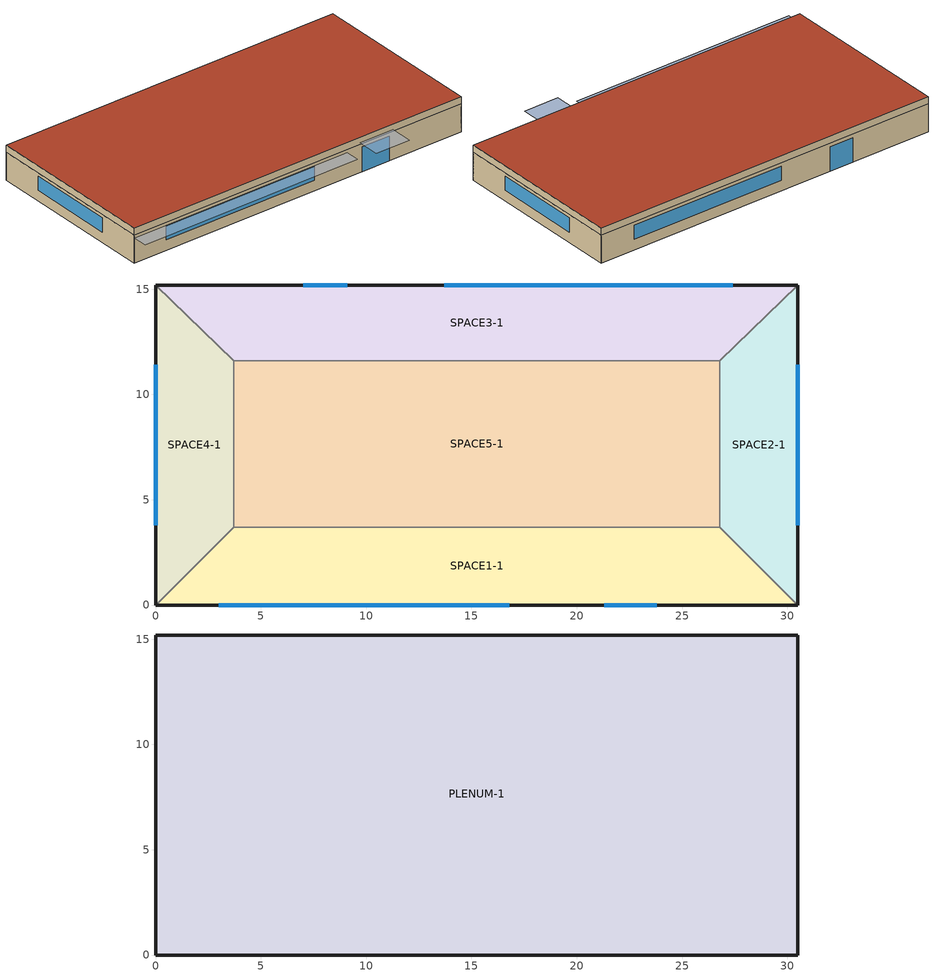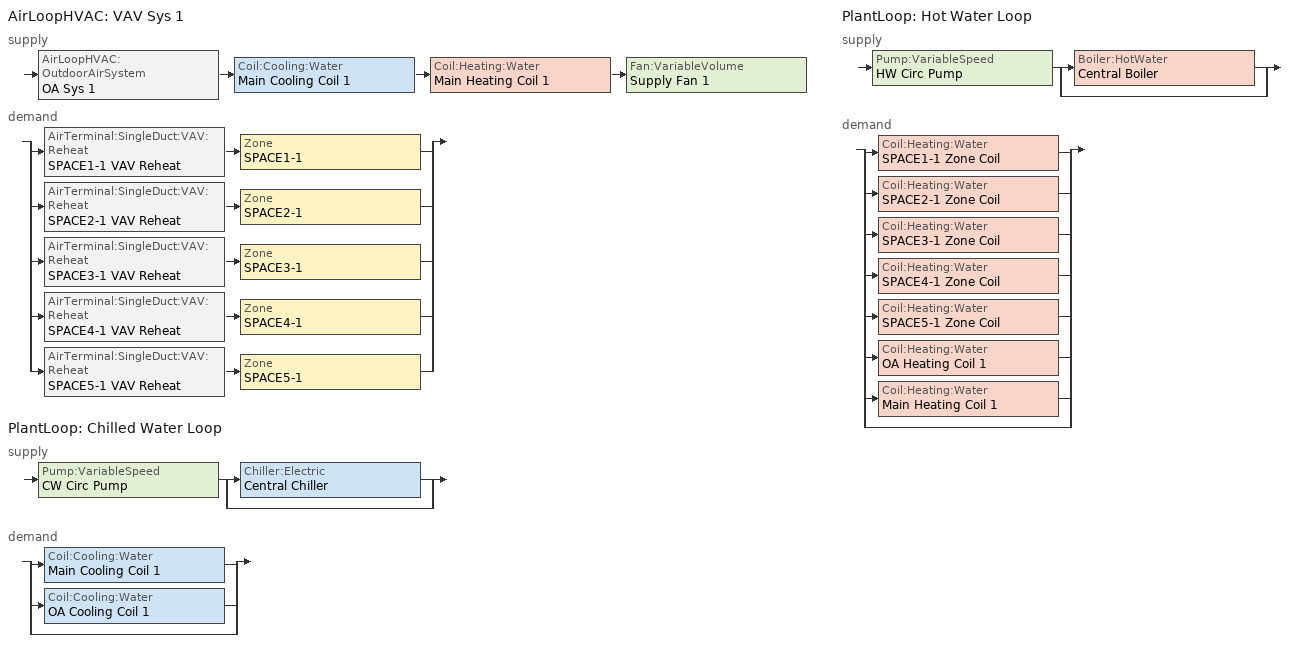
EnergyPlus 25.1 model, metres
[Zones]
SPACE3-1
 floor ground (FLOOR-SLAB-1): 26.8,11.6 3.7,11.6 0,15.2 30.5,15.2 z0
 wall outside (WALL-1): 30.5,15.2 0,15.2 z0:2.4
 wall to SPACE2-1 (INT-WALL-1): 26.8,11.6 30.5,15.2 z0:2.4
 wall to SPACE4-1 (INT-WALL-1): 0,15.2 3.7,11.6 z0:2.4
 wall to SPACE5-1 (INT-WALL-1): 3.7,11.6 26.8,11.6 z0:2.4
 window (Sgl Grey 3mm): 9.1,15.2 7,15.2 z0:2.1
 window (Dbl Clr 3mm/13mm Air): 27.4,15.2 13.7,15.2 z0.9:2.1
SPACE1-1
 floor ground (FLOOR-SLAB-1): 26.8,3.7 30.5,0 0,0 3.7,3.7 z0
 wall outside (WALL-1): 0,0 30.5,0 z0:2.4
 wall to SPACE2-1 (INT-WALL-1): 30.5,0 26.8,3.7 z0:2.4
 wall to SPACE4-1 (INT-WALL-1): 3.7,3.7 0,0 z0:2.4
 wall to SPACE5-1 (INT-WALL-1): 26.8,3.7 3.7,3.7 z0:2.4
 window (Sgl Grey 3mm): 21.3,0 23.8,0 z0:2.1
 window (Dbl Clr 3mm/13mm Air): 3,0 16.8,0 z0.9:2.1
SPACE2-1
 floor ground (FLOOR-SLAB-1): 26.8,11.6 30.5,15.2 30.5,0 26.8,3.7 z0
 wall outside (WALL-1): 30.5,0 30.5,15.2 z0:2.4
 wall to SPACE5-1 (INT-WALL-1): 26.8,11.6 26.8,3.7 z0:2.4
 window (Dbl Clr 3mm/13mm Air): 30.5,3.8 30.5,11.4 z0.9:2.1
SPACE4-1
 floor ground (FLOOR-SLAB-1): 3.7,3.7 0,0 0,15.2 3.7,11.6 z0
 wall outside (WALL-1): 0,15.2 0,0 z0:2.4
 wall to SPACE5-1 (INT-WALL-1): 3.7,3.7 3.7,11.6 z0:2.4
 window (Dbl Clr 3mm/13mm Air): 0,11.4 0,3.8 z0.9:2.1
SPACE5-1
 floor ground (FLOOR-SLAB-1): 26.8,11.6 26.8,3.7 3.7,3.7 3.7,11.6 z0
PLENUM-1
 floor to SPACE1-1 (CLNG-1): 26.8,3.7 30.5,0 0,0 3.7,3.7 z2.4
 floor to SPACE2-1 (CLNG-1): 26.8,11.6 30.5,15.2 30.5,0 26.8,3.7 z2.4
 floor to SPACE3-1 (CLNG-1): 26.8,11.6 3.7,11.6 0,15.2 30.5,15.2 z2.4
 floor to SPACE4-1 (CLNG-1): 3.7,3.7 0,0 0,15.2 3.7,11.6 z2.4
 floor to SPACE5-1 (CLNG-1): 26.8,11.6 26.8,3.7 3.7,3.7 3.7,11.6 z2.4
 wall outside (WALL-1): 30.5,15.2 0,15.2 0,0 30.5,0 30.5,15.2 z2.4:3
 roof outside (ROOF-1): 0,15.2 0,0 30.5,0 30.5,15.2 z3
shading: 0,-1.3 0,0 19.8,0 19.8,-1.3 z2.2; 21,-2 21,0 24.1,0 24.1,-2 z2.6
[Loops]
AirLoopHVAC 'VAV Sys 1'
 supply: AirLoopHVAC:OutdoorAirSystem 'OA Sys 1' > Coil:Cooling:Water 'Main Cooling Coil 1' > Coil:Heating:Water 'Main Heating Coil 1' > Fan:VariableVolume 'Supply Fan 1'
 demand: split
  | AirTerminal:SingleDuct:VAV:Reheat 'SPACE1-1 VAV Reheat' > Zone 'SPACE1-1'
  | AirTerminal:SingleDuct:VAV:Reheat 'SPACE2-1 VAV Reheat' > Zone 'SPACE2-1'
  | AirTerminal:SingleDuct:VAV:Reheat 'SPACE3-1 VAV Reheat' > Zone 'SPACE3-1'
  | AirTerminal:SingleDuct:VAV:Reheat 'SPACE4-1 VAV Reheat' > Zone 'SPACE4-1'
  | AirTerminal:SingleDuct:VAV:Reheat 'SPACE5-1 VAV Reheat' > Zone 'SPACE5-1'
PlantLoop 'Chilled Water Loop'
 supply: Pump:VariableSpeed 'CW Circ Pump' > split
  | Chiller:Electric 'Central Chiller'
  | bypass
 demand: split
  | Coil:Cooling:Water 'Main Cooling Coil 1'
  | Coil:Cooling:Water 'OA Cooling Coil 1'
  | bypass
PlantLoop 'Hot Water Loop'
 supply: Pump:VariableSpeed 'HW Circ Pump' > split
  | Boiler:HotWater 'Central Boiler'
  | bypass
 demand: split
  | Coil:Heating:Water 'SPACE1-1 Zone Coil'
  | Coil:Heating:Water 'SPACE2-1 Zone Coil'
  | Coil:Heating:Water 'SPACE3-1 Zone Coil'
  | Coil:Heating:Water 'SPACE4-1 Zone Coil'
  | Coil:Heating:Water 'SPACE5-1 Zone Coil'
  | Coil:Heating:Water 'OA Heating Coil 1'
  | Coil:Heating:Water 'Main Heating Coil 1'
  | bypass
[Building]
Building: 30, City, 0.04, 0.4, FullExterior, 25, 6
[Site:GroundTemperature:BuildingSurface]
20.03, 20.03, 20.13, 20.3, 20.43, 20.52, 20.62, 20.77, 20.78, 20.55, 20.44, 20.2
[Site:Location]
CHICAGO_IL_USA TMY2-94846: 41.78, -87.75, -6, 190
[SizingPeriod:DesignDay]
CHICAGO_IL_USA Annual Cooling 1% Design Conditions DB/MCWB: 7, 21, SummerDesignDay, 31.5, 10.7, , , WetBulb, 23, , , , , 99063, 5.3, 230, No, No, No, ASHRAEClearSky, , , , , 1
CHICAGO_IL_USA Annual Heating 99% Design Conditions DB: 1, 21, WinterDesignDay, -17.3, 0, , , WetBulb, -17.3, , , , , 99063, 4.9, 270, No, No, No, ASHRAEClearSky, , , , , 0
[Construction]
CLNG-1: MAT-CLNG-1
Dbl Clr 3mm/13mm Air: CLEAR 3MM, AIR 13MM, CLEAR 3MM
FLOOR-SLAB-1: CC03
INT-WALL-1: GP02, AL21, GP02
ROOF-1: RG01, BR01, IN46, WD01
Sgl Grey 3mm: GREY 3MM
WALL-1: WD01, PW03, IN02, GP01
[Material]
BR01: VeryRough, 0.0095, 0.162, 1121, 1464, 0.9, 0.7, 0.7
CC03: MediumRough, 0.1016, 1.31, 2243, 837, 0.9, 0.65, 0.65
GP01: MediumSmooth, 0.0127, 0.16, 801, 837, 0.9, 0.75, 0.75
GP02: MediumSmooth, 0.0159, 0.16, 801, 837, 0.9, 0.75, 0.75
IN02: Rough, 0.0901, 0.043, 10, 837, 0.9, 0.75, 0.75
IN46: VeryRough, 0.0762, 0.023, 24, 1590, 0.9, 0.5, 0.5
PW03: MediumSmooth, 0.0127, 0.115, 545, 1213, 0.9, 0.78, 0.78
RG01: Rough, 0.0127, 1.442, 881, 1674, 0.9, 0.65, 0.65
WD01: MediumSmooth, 0.0191, 0.115, 513, 1381, 0.9, 0.78, 0.78
[Material:AirGap]
AL21: 0.157
[Material:NoMass]
MAT-CLNG-1: Rough, 0.652259, 0.65, 0.65, 0.65
[WindowMaterial:Gas]
AIR 13MM: Air, 0.0127
[WindowMaterial:Glazing]
CLEAR 3MM: SpectralAverage, , 0.003, 0.837, 0.075, 0.075, 0.898, 0.081, 0.081, 0, 0.84, 0.84, 0.9
GREY 3MM: SpectralAverage, , 0.003, 0.626, 0.061, 0.061, 0.611, 0.061, 0.061, 0, 0.84, 0.84, 0.9
[AirLoopHVAC]
VAV Sys 1: VAV Sys 1 Controllers, VAV Sys 1 Avail List, Autosize, VAV Sys 1 Branches, , VAV Sys 1 Inlet Node, PLENUM-1 Out Node, Zone Eq In Node, VAV Sys 1 Outlet Node
[AirLoopHVAC:OutdoorAirSystem]
OA Sys 1: OA Sys 1 Controllers, OA Sys 1 Equipment
[AirLoopHVAC:ReturnPlenum]
Return-Plenum-1: PLENUM-1, PLENUM-1 Node, PLENUM-1 Out Node, , SPACE1-1 Out Node, SPACE2-1 Out Node, SPACE3-1 Out Node, SPACE4-1 Out Node, SPACE5-1 Out Node
[AirTerminal:SingleDuct:VAV:Reheat]
SPACE1-1 VAV Reheat: ReheatCoilAvailSched, SPACE1-1 Zone Coil Air In Node, SPACE1-1 ATU In Node, Autosize, Constant, 0.3, , , Coil:Heating:Water, SPACE1-1 Zone Coil, Autosize, 0, SPACE1-1 In Node, 0.001, Normal, Autosize, Autosize
SPACE2-1 VAV Reheat: ReheatCoilAvailSched, SPACE2-1 Zone Coil Air In Node, SPACE2-1 ATU In Node, Autosize, Constant, 0.3, , , Coil:Heating:Water, SPACE2-1 Zone Coil, Autosize, 0, SPACE2-1 In Node, 0.001, Normal, Autosize, Autosize
SPACE3-1 VAV Reheat: ReheatCoilAvailSched, SPACE3-1 Zone Coil Air In Node, SPACE3-1 ATU In Node, Autosize, Constant, 0.3, , , Coil:Heating:Water, SPACE3-1 Zone Coil, Autosize, 0, SPACE3-1 In Node, 0.001, Normal, Autosize, Autosize
SPACE4-1 VAV Reheat: ReheatCoilAvailSched, SPACE4-1 Zone Coil Air In Node, SPACE4-1 ATU In Node, Autosize, Constant, 0.3, , , Coil:Heating:Water, SPACE4-1 Zone Coil, Autosize, 0, SPACE4-1 In Node, 0.001, Normal, Autosize, Autosize
SPACE5-1 VAV Reheat: ReheatCoilAvailSched, SPACE5-1 Zone Coil Air In Node, SPACE5-1 ATU In Node, Autosize, Constant, 0.3, , , Coil:Heating:Water, SPACE5-1 Zone Coil, Autosize, 0, SPACE5-1 In Node, 0.001, Normal, Autosize, Autosize
[AvailabilityManager:LowTemperatureTurnOff]
CW Low Temp Limit: Outside Air Inlet Node 1, 2, CoolingPumpAvailSched
[AvailabilityManager:Scheduled]
VAV Sys 1 Avail: FanAvailSched
[Boiler:HotWater]
Central Boiler: NaturalGas, Autosize, 0.8, LeavingBoiler, BoilerEfficiency, Autosize, 0, 1.2, 1, Central Boiler Inlet Node, Central Boiler Outlet Node, 100, LeavingSetpointModulated
[Chiller:Electric]
Central Chiller: AirCooled, Autosize, 3.2, Central Chiller Inlet Node, Central Chiller Outlet Node, Central Chiller Condenser Inlet Node, Central Chiller Condenser Outlet Node, 0, 1, 0.65, 35, 2.778, 6.67, Autosize, Autosize, 0.9949, -0.045954, -0.0013543, 2.333, -1.975, 0.6121, 0.03303, 0.6852, 0.2818, 5, LeavingSetpointModulated
[Coil:Cooling:Water]
Main Cooling Coil 1: CoolingCoilAvailSched, Autosize, Autosize, Autosize, Autosize, Autosize, Autosize, Autosize, Main Cooling Coil 1 Water Inlet Node, Main Cooling Coil 1 Water Outlet Node, Mixed Air Node 1, Main Cooling Coil 1 Outlet Node, SimpleAnalysis, CrossFlow, , 4
OA Cooling Coil 1: CoolingCoilAvailSched, Autosize, Autosize, Autosize, Autosize, Autosize, Autosize, Autosize, OA Cooling Coil 1 Water Inlet Node, OA Cooling Coil 1 Water Outlet Node, OA Heating Coil 1 Air Outlet Node, OA Mixing Box 1 Inlet Node, SimpleAnalysis, CrossFlow, , 4
[Coil:Heating:Water]
Main Heating Coil 1: ReheatCoilAvailSched, Autosize, Autosize, Main Heating Coil 1 Water Inlet Node, Main Heating Coil 1 Water Outlet Node, Main Cooling Coil 1 Outlet Node, Main Heating Coil 1 Outlet Node, UFactorTimesAreaAndDesignWaterFlowRate, Autosize, 82.2, 16.6, 71.1, 32.2, , 11
OA Heating Coil 1: CoolingCoilAvailSched, Autosize, Autosize, OA Heating Coil 1 Water Inlet Node, OA Heating Coil 1 Water Outlet Node, Outside Air Inlet Node 1, OA Heating Coil 1 Air Outlet Node, UFactorTimesAreaAndDesignWaterFlowRate, Autosize, 82.2, 16.6, 71.1, 32.2, , 11
SPACE1-1 Zone Coil: ReheatCoilAvailSched, Autosize, Autosize, SPACE1-1 Zone Coil Water In Node, SPACE1-1 Zone Coil Water Out Node, SPACE1-1 Zone Coil Air In Node, SPACE1-1 In Node, UFactorTimesAreaAndDesignWaterFlowRate, Autosize, 82.2, 16.6, 71.1, 32.2, , 11
SPACE2-1 Zone Coil: ReheatCoilAvailSched, Autosize, Autosize, SPACE2-1 Zone Coil Water In Node, SPACE2-1 Zone Coil Water Out Node, SPACE2-1 Zone Coil Air In Node, SPACE2-1 In Node, UFactorTimesAreaAndDesignWaterFlowRate, Autosize, 82.2, 16.6, 71.1, 32.2, , 11
SPACE3-1 Zone Coil: ReheatCoilAvailSched, Autosize, Autosize, SPACE3-1 Zone Coil Water In Node, SPACE3-1 Zone Coil Water Out Node, SPACE3-1 Zone Coil Air In Node, SPACE3-1 In Node, UFactorTimesAreaAndDesignWaterFlowRate, Autosize, 82.2, 16.6, 71.1, 32.2, , 11
SPACE4-1 Zone Coil: ReheatCoilAvailSched, Autosize, Autosize, SPACE4-1 Zone Coil Water In Node, SPACE4-1 Zone Coil Water Out Node, SPACE4-1 Zone Coil Air In Node, SPACE4-1 In Node, UFactorTimesAreaAndDesignWaterFlowRate, Autosize, 82.2, 16.6, 71.1, 32.2, , 11
SPACE5-1 Zone Coil: ReheatCoilAvailSched, Autosize, Autosize, SPACE5-1 Zone Coil Water In Node, SPACE5-1 Zone Coil Water Out Node, SPACE5-1 Zone Coil Air In Node, SPACE5-1 In Node, UFactorTimesAreaAndDesignWaterFlowRate, Autosize, 82.2, 16.6, 71.1, 32.2, , 11
[Controller:OutdoorAir]
OA Controller 1: Relief Air Outlet Node 1, VAV Sys 1 Inlet Node, Mixed Air Node 1, Outside Air Inlet Node 1, Autosize, Autosize, NoEconomizer, ModulateFlow, 19, , , , 4.6, NoLockout, FixedMinimum, Min OA Sched
[Controller:WaterCoil]
Central Cooling Coil Controller 1: Temperature, Reverse, Flow, Main Cooling Coil 1 Outlet Node, Main Cooling Coil 1 Water Inlet Node, 0.002, Autosize, 0
Central Heating Coil Controller 1: Temperature, Normal, Flow, Main Heating Coil 1 Outlet Node, Main Heating Coil 1 Water Inlet Node, 0.002, Autosize, 0
OA CC Controller 1: Temperature, Reverse, Flow, OA Mixing Box 1 Inlet Node, OA Cooling Coil 1 Water Inlet Node, 0.002, Autosize, 0
OA HC Controller 1: Temperature, Normal, Flow, OA Heating Coil 1 Air Outlet Node, OA Heating Coil 1 Water Inlet Node, 0.002, Autosize, 0
[DesignSpecification:OutdoorAir]
SZ DSOA SPACE1-1; SZ DSOA SPACE2-1; SZ DSOA SPACE3-1; SZ DSOA SPACE4-1; SZ DSOA SPACE5-1: Sum, 0.00236, 0.000305, 0
[ElectricEquipment]
SPACE1-1 ElecEq 1: SPACE1-1, EQUIP-1, EquipmentLevel, 1056, , , 0, 0.3, 0
SPACE2-1 ElecEq 1: SPACE2-1, EQUIP-1, EquipmentLevel, 456, , , 0, 0.3, 0
SPACE3-1 ElecEq 1: SPACE3-1, EQUIP-1, EquipmentLevel, 1056, , , 0, 0.3, 0
SPACE4-1 ElecEq 1: SPACE4-1, EQUIP-1, EquipmentLevel, 456, , , 0, 0.3, 0
SPACE5-1 ElecEq 1: SPACE5-1, EQUIP-1, EquipmentLevel, 1976, , , 0, 0.3, 0
[Fan:VariableVolume]
Supply Fan 1: FanAvailSched, 0.7, 600, Autosize, Fraction, 0.25, , 0.9, 1, 0.350712, 0.308505, -0.541374, 0.871988, 0, Main Heating Coil 1 Outlet Node, VAV Sys 1 Outlet Node
[Lights]
SPACE1-1 Lights 1: SPACE1-1, LIGHTS-1, LightingLevel, 1584, , , 0.2, 0.59, 0.2, 0, GeneralLights
SPACE2-1 Lights 1: SPACE2-1, LIGHTS-1, LightingLevel, 684, , , 0.2, 0.59, 0.2, 0, GeneralLights
SPACE3-1 Lights 1: SPACE3-1, LIGHTS-1, LightingLevel, 1584, , , 0.2, 0.59, 0.2, 0, GeneralLights
SPACE4-1 Lights 1: SPACE4-1, LIGHTS-1, LightingLevel, 684, , , 0.2, 0.59, 0.2, 0, GeneralLights
SPACE5-1 Lights 1: SPACE5-1, LIGHTS-1, LightingLevel, 2964, , , 0.2, 0.59, 0.2, 0, GeneralLights
[OutdoorAir:Mixer]
OA Mixing Box 1: Mixed Air Node 1, OA Mixing Box 1 Inlet Node, Relief Air Outlet Node 1, VAV Sys 1 Inlet Node
[People]
SPACE1-1 People 1: SPACE1-1, OCCUPY-1, People, 11, , , 0.3, , ActSchd, 3.82e-8, , , , EcoLoop Work Efficiency, ClothingInsulationSchedule, , EcoLoop Clothing, EcoLoop Air Velocity, Fanger
SPACE2-1 People 1: SPACE2-1, OCCUPY-1, People, 5, , , 0.3, , ActSchd, 3.82e-8, , , , EcoLoop Work Efficiency, ClothingInsulationSchedule, , EcoLoop Clothing, EcoLoop Air Velocity, Fanger
SPACE3-1 People 1: SPACE3-1, OCCUPY-1, People, 11, , , 0.3, , ActSchd, 3.82e-8, , , , EcoLoop Work Efficiency, ClothingInsulationSchedule, , EcoLoop Clothing, EcoLoop Air Velocity, Fanger
SPACE4-1 People 1: SPACE4-1, OCCUPY-1, People, 5, , , 0.3, , ActSchd, 3.82e-8, , , , EcoLoop Work Efficiency, ClothingInsulationSchedule, , EcoLoop Clothing, EcoLoop Air Velocity, Fanger
SPACE5-1 People 1: SPACE5-1, OCCUPY-1, People, 20, , , 0.3, , ActSchd, 3.82e-8, , , , EcoLoop Work Efficiency, ClothingInsulationSchedule, , EcoLoop Clothing, EcoLoop Air Velocity, Fanger
[PlantEquipmentList]
Cooling Plant: Chiller:Electric, Central Chiller
heating plant: Boiler:HotWater, Central Boiler
[PlantEquipmentOperation:CoolingLoad]
Central Chiller Only: 0, 900000, Cooling Plant
[PlantEquipmentOperation:HeatingLoad]
Central Boiler Only: 0, 1000000, heating plant
[PlantEquipmentOperationSchemes]
CW Loop Operation: PlantEquipmentOperation:CoolingLoad, Central Chiller Only, PlantOnSched
Hot Loop Operation: PlantEquipmentOperation:HeatingLoad, Central Boiler Only, PlantOnSched
[PlantLoop]
Chilled Water Loop: Water, , CW Loop Operation, CW Supply Outlet Node, 98, 1, Autosize, 0, , CW Supply Inlet Node, CW Supply Outlet Node, Cooling Supply Side Branches, Cooling Supply Side Connectors, CW Demand Inlet Node, CW Demand Outlet Node, Cooling Demand Side Branches, Cooling Demand Side Connectors, SequentialLoad, CW Avail List
Hot Water Loop: Water, , Hot Loop Operation, HW Supply Outlet Node, 100, 10, Autosize, 0, , HW Supply Inlet Node, HW Supply Outlet Node, Heating Supply Side Branches, Heating Supply Side Connectors, HW Demand Inlet Node, HW Demand Outlet Node, Heating Demand Side Branches, Heating Demand Side Connectors, SequentialLoad
[Pump:VariableSpeed]
CW Circ Pump: CW Supply Inlet Node, CW Pump Outlet Node, Autosize, 179352, Autosize, 0.9, 0, 0, 1, 0, 0, 0, Intermittent, CoolingPumpAvailSched
HW Circ Pump: HW Supply Inlet Node, HW Pump Outlet Node, Autosize, 179352, Autosize, 0.9, 0, 0, 1, 0, 0, 0, Intermittent
[SetpointManager:MixedAir]
Mixed Air Temp Manager 1: Temperature, VAV Sys 1 Outlet Node, Main Heating Coil 1 Outlet Node, VAV Sys 1 Outlet Node, Main Branch SetPoint Node List
[SetpointManager:Scheduled]
Central Boiler Setpoint Manager: Temperature, HW Loop Temp Schedule, Central Boiler Outlet Node
Central Chiller Setpoint Manager: Temperature, CW Loop Temp Schedule, Central Chiller Outlet Node
Chilled Water Loop Setpoint Manager: Temperature, CW Loop Temp Schedule, CW Supply Outlet Node
Hot Water Loop Setpoint Manager: Temperature, HW Loop Temp Schedule, HW Supply Outlet Node
OA Air Temp Manager 1: Temperature, OA Cooling Supply Air Temp Sch, OA Mixing Box 1 Inlet Node
OA Air Temp Manager 2: Temperature, OA Heating Supply Air Temp Sch, OA Heating Coil 1 Air Outlet Node
Supply Air Temp Manager 1: Temperature, Seasonal Reset Supply Air Temp Sch, VAV Sys 1 Outlet Node
[Sizing:Plant]
Hot Water Loop: Heating, 82, 11
Chilled Water Loop: Cooling, 7, 4
[Sizing:System]
VAV Sys 1: Sensible, Autosize, 0.3, 4.5, 0.008, 11, 0.008, 12.8, 16.7, NonCoincident, No, No, 0.008, 0.008, DesignDay, 0, , , , DesignDay, 0, , , , , , 1, CoolingDesignCapacity, Autosize, , , HeatingDesignCapacity, Autosize, , , VAV
[Sizing:Zone]
SPACE1-1: SupplyAirTemperature, 14, , SupplyAirTemperature, 50, , 0.009, 0.004, SZ DSOA SPACE1-1, 0, 0, DesignDayWithLimit, , , , , DesignDay, , , , , , No, NeutralSupplyAir, Autosize, Autosize
SPACE2-1: SupplyAirTemperature, 14, , SupplyAirTemperature, 50, , 0.009, 0.004, SZ DSOA SPACE2-1, 0, 0, DesignDayWithLimit, , , , , DesignDay, , , , , , No, NeutralSupplyAir, Autosize, Autosize
SPACE3-1: SupplyAirTemperature, 14, , SupplyAirTemperature, 50, , 0.009, 0.004, SZ DSOA SPACE3-1, 0, 0, DesignDayWithLimit, , , , , DesignDay, , , , , , No, NeutralSupplyAir, Autosize, Autosize
SPACE4-1: SupplyAirTemperature, 14, , SupplyAirTemperature, 50, , 0.009, 0.004, SZ DSOA SPACE4-1, 0, 0, DesignDayWithLimit, , , , , DesignDay, , , , , , No, NeutralSupplyAir, Autosize, Autosize
SPACE5-1: SupplyAirTemperature, 14, , SupplyAirTemperature, 50, , 0.009, 0.004, SZ DSOA SPACE5-1, 0, 0, DesignDayWithLimit, , , , , DesignDay, , , , , , No, NeutralSupplyAir, Autosize, Autosize
[ThermostatSetpoint:DualSetpoint]
DualSetPoint: Htg-SetP-Sch, Clg-SetP-Sch
[ThermostatSetpoint:SingleCooling]
CoolingSetpoint: Clg-SetP-Sch
[ThermostatSetpoint:SingleHeating]
HeatingSetpoint: Htg-SetP-Sch
[Zone]
PLENUM-1: 0, 0, 0, 0, 1, 1, 0.6096, 283.2
SPACE1-1; SPACE3-1: 0, 0, 0, 0, 1, 1, 2.4384, 239.247
SPACE2-1; SPACE4-1: 0, 0, 0, 0, 1, 1, 2.4384, 103.311
SPACE5-1: 0, 0, 0, 0, 1, 1, 2.4384, 447.683
[ZoneControl:Thermostat]
SPACE1-1 Control: SPACE1-1, Zone Control Type Sched, ThermostatSetpoint:SingleCooling, CoolingSetPoint, ThermostatSetpoint:SingleHeating, HeatingSetpoint, ThermostatSetpoint:DualSetpoint, DualSetPoint
SPACE2-1 Control: SPACE2-1, Zone Control Type Sched, ThermostatSetpoint:SingleCooling, CoolingSetPoint, ThermostatSetpoint:SingleHeating, HeatingSetpoint, ThermostatSetpoint:DualSetpoint, DualSetPoint
SPACE3-1 Control: SPACE3-1, Zone Control Type Sched, ThermostatSetpoint:SingleCooling, CoolingSetPoint, ThermostatSetpoint:SingleHeating, HeatingSetpoint, ThermostatSetpoint:DualSetpoint, DualSetPoint
SPACE4-1 Control: SPACE4-1, Zone Control Type Sched, ThermostatSetpoint:SingleCooling, CoolingSetPoint, ThermostatSetpoint:SingleHeating, HeatingSetpoint, ThermostatSetpoint:DualSetpoint, DualSetPoint
SPACE5-1 Control: SPACE5-1, Zone Control Type Sched, ThermostatSetpoint:SingleCooling, CoolingSetPoint, ThermostatSetpoint:SingleHeating, HeatingSetpoint, ThermostatSetpoint:DualSetpoint, DualSetPoint
[Zone equipment]
SPACE1-1: SPACE1-1 VAV Reheat
SPACE2-1: SPACE2-1 VAV Reheat
SPACE3-1: SPACE3-1 VAV Reheat
SPACE4-1: SPACE4-1 VAV Reheat
SPACE5-1: SPACE5-1 VAV Reheat
[ZoneInfiltration:DesignFlowRate]
SPACE1-1 Infil 1: SPACE1-1, INFIL-SCH, Flow/Zone, 0.032, , , , 0, 0, 0.2237, 0
SPACE2-1 Infil 1: SPACE2-1, INFIL-SCH, Flow/Zone, 0.014, , , , 0, 0, 0.2237, 0
SPACE3-1 Infil 1: SPACE3-1, INFIL-SCH, Flow/Zone, 0.032, , , , 0, 0, 0.2237, 0
SPACE4-1 Infil 1: SPACE4-1, INFIL-SCH, Flow/Zone, 0.014, , , , 0, 0, 0.2237, 0
SPACE5-1 Infil 1: SPACE5-1, INFIL-SCH, Flow/Zone, 0.062, , , , 0, 0, 0.2237, 0
[Curve:Quadratic]
BoilerEfficiency: 1, 0, 0, 0, 1
[Schedule:Compact]
ActSchd: Any Number, Through: 12/31, For: AllDays, Until: 24:00, 117.24
CW Loop Temp Schedule: Temperature, Through: 12/31, For: AllDays, Until: 24:00, 7.22
Clg-SetP-Sch: Temperature, Through: 12/31, For: SummerDesignDay, Until: 24:00, 23.9, For: WinterDesignDay, Until: 24:00, 29.4, For: WeekDays, Until: 6:00, 29.4, Until: 20:00, 23.9, Until: 24:00, 29.4, For: WeekEnds Holiday, Until: 24:00, 29.4, For: AllOtherDays, Until: 24:00, 29.4
CoolingCoilAvailSched: Fraction, Through: 12/31, For: WeekDays, Until: 6:00, 0, Until: 20:00, 1, Until: 24:00, 0, For: SummerDesignDay WinterDesignDay, Until: 24:00, 1, For: AllOtherDays, Until: 24:00, 0
CoolingPumpAvailSched; PlantOnSched: Fraction, Through: 12/31, For: AllDays, Until: 24:00, 1
EQUIP-1: Fraction, Through: 12/31, For: WeekDays SummerDesignDay CustomDay1 CustomDay2, Until: 8:00, 0.02, Until: 9:00, 0.4, Until: 14:00, 0.9, Until: 15:00, 0.8, Until: 16:00, 0.7, Until: 18:00, 0.5, Until: 20:00, 0.3, Until: 24:00, 0.02, For: Weekends WinterDesignDay Holiday, Until: 24:00, 0.2
FanAvailSched; ReheatCoilAvailSched: Fraction, Through: 3/31, For: AllDays, Until: 24:00, 1, Through: 9/30, For: WeekDays, Until: 6:00, 0, Until: 20:00, 1, Until: 24:00, 0, For: SummerDesignDay WinterDesignDay, Until: 24:00, 1, For: AllOtherDays, Until: 24:00, 0, Through: 12/31, For: AllDays, Until: 24:00, 1
HW Loop Temp Schedule: Temperature, Through: 12/31, For: AllDays, Until: 24:00, 82
Htg-SetP-Sch: Temperature, Through: 12/31, For: SummerDesignDay, Until: 24:00, 16.7, For: WinterDesignDay, Until: 24:00, 22.2, For: WeekDays, Until: 6:00, 16.7, Until: 20:00, 22.2, Until: 24:00, 16.7, For: WeekEnds Holiday, Until: 24:00, 16.7, For: AllOtherDays, Until: 24:00, 16.7
INFIL-SCH: Fraction, Through: 3/31, For: AllDays, Until: 24:00, 1, Through: 10/31, For: AllDays, Until: 24:00, 0, Through: 12/31, For: AllDays, Until: 24:00, 1
LIGHTS-1: Fraction, Through: 12/31, For: WeekDays SummerDesignDay CustomDay1 CustomDay2, Until: 8:00, 0.05, Until: 9:00, 0.9, Until: 10:00, 0.95, Until: 11:00, 1, Until: 12:00, 0.95, Until: 13:00, 0.8, Until: 14:00, 0.9, Until: 18:00, 1, Until: 19:00, 0.6, Until: 21:00, 0.2, Until: 24:00, 0.05, For: Weekends WinterDesignDay Holiday, Until: 24:00, 0.05
Min OA Sched: Fraction, Through: 12/31, For: Weekdays, Until: 6:00, 0.02, Until: 20:00, 1, Until: 24:00, 0.02, For: AllOtherDays, Until: 24:00, 0.02
OA Cooling Supply Air Temp Sch: Temperature, Through: 12/31, For: AllDays, Until: 24:00, 11.5
OA Heating Supply Air Temp Sch: Temperature, Through: 12/31, For: AllDays, Until: 24:00, 4.5
OCCUPY-1: Fraction, Through: 12/31, For: WeekDays SummerDesignDay CustomDay1 CustomDay2, Until: 8:00, 0, Until: 11:00, 1, Until: 12:00, 0.8, Until: 13:00, 0.4, Until: 14:00, 0.8, Until: 18:00, 1, Until: 19:00, 0.5, Until: 24:00, 0, For: Weekends WinterDesignDay Holiday, Until: 24:00, 0
Seasonal Reset Supply Air Temp Sch: Temperature, Through: 3/31, For: AllDays, Until: 24:00, 16, Through: 9/30, For: AllDays, Until: 24:00, 13, Through: 12/31, For: AllDays, Until: 24:00, 16
Zone Control Type Sched: Control Type, Through: 12/31, For: SummerDesignDay, Until: 24:00, 2, For: WinterDesignDay, Until: 24:00, 1, For: AllOtherDays, Until: 24:00, 4
[Schedule:Constant]
EcoLoop Air Velocity: Any Number, 0.1
EcoLoop Clothing: Any Number, 0.7
EcoLoop Work Efficiency: Any Number, 0
